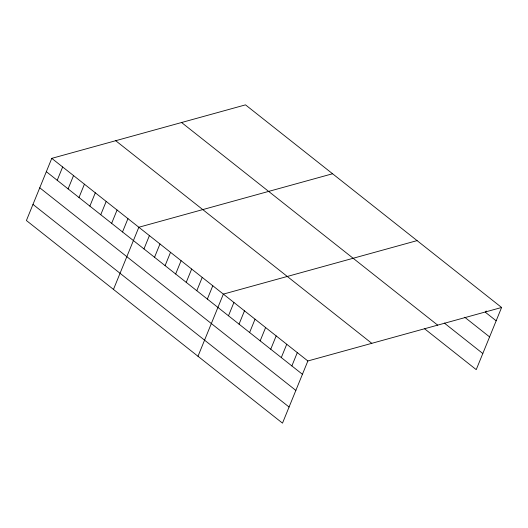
<?xml version="1.0" encoding="UTF-8"?>
<svg xmlns="http://www.w3.org/2000/svg" width="528" height="528" viewBox="0 0 528 528"><rect width="100%" height="100%" fill="white"/><g stroke="black" fill="none" stroke-linecap="round" stroke-linejoin="round"><path stroke-width="0.79" d="M51.77 158.36L26.4 220.519L282.5 423.139L307.864 360.974L501.6 307.481L245.5 104.861L51.77 158.36L307.864 360.974M57.215 180.286L62.654 166.973M68.099 188.899L73.537 175.58M78.989 197.512L84.421 184.193M89.872 206.118L95.304 192.806M100.756 214.731L106.187 201.419M111.639 223.344L117.071 210.025M122.522 231.957L127.954 218.638M113.474 289.41L138.838 227.251L332.574 173.752M143.972 248.926L149.404 235.607M154.532 257.281L159.971 243.969M165.099 265.637L170.531 252.325M175.666 273.999L181.097 260.68M186.226 282.355L191.657 269.042M196.792 290.71L202.224 277.398M207.352 299.072L212.791 285.754M197.987 356.275L223.351 294.116L417.087 240.616M228.485 315.784L233.917 302.471M239.045 324.146L244.484 310.827M249.612 332.501L255.044 319.189M260.172 340.857L265.61 327.545M270.739 349.219L276.17 335.9M281.305 357.575L286.737 344.263M291.865 365.937L297.304 352.618M486.209 310.959L485.602 312.437L496.168 320.793M501.6 307.481L476.23 369.64L424.657 328.832M464.732 317.249L489.588 336.91M444.286 323.037L482.81 353.522M181.573 122.516L437.666 325.136M115.698 140.705L371.798 343.325M46.332 171.673L302.432 374.293M39.758 187.796L295.852 390.41M32.98 204.402L289.073 407.015"/></g></svg>
